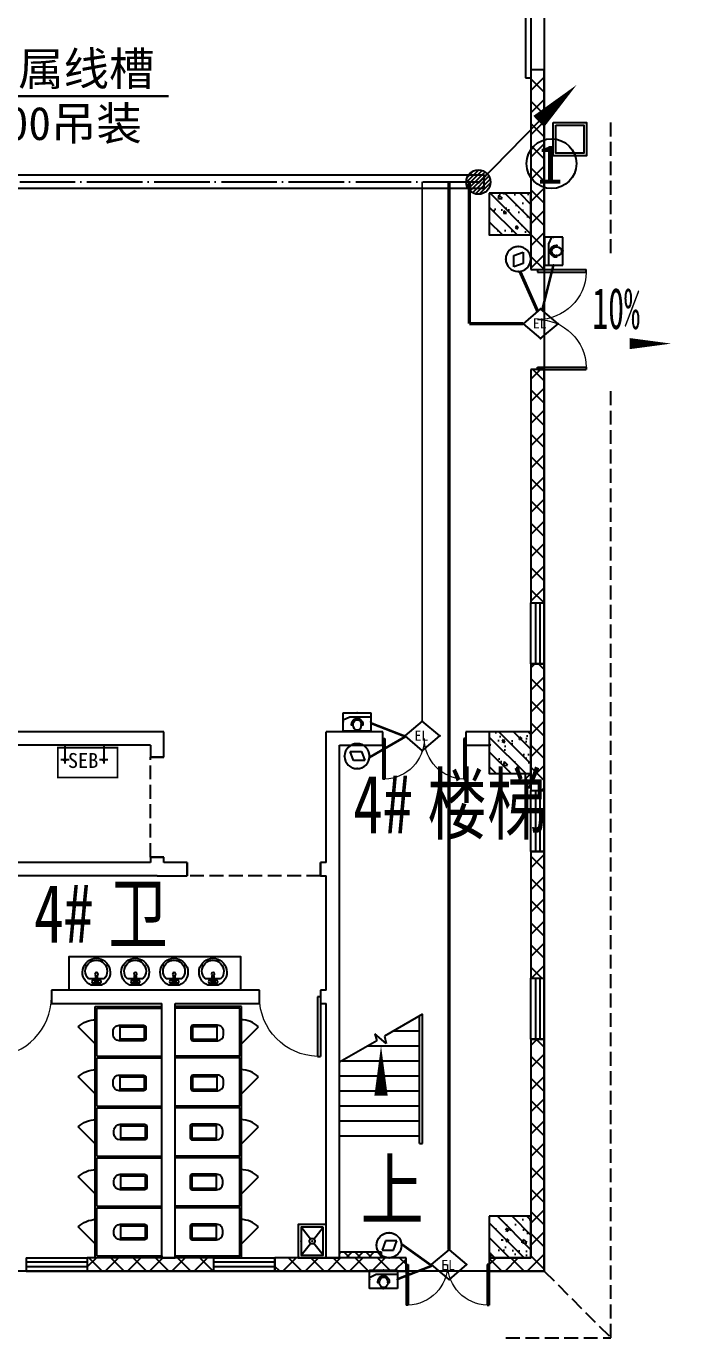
# Model space of a CAD drawing. Header units: millimetres. Extents: x -633009578 to 5705885, y -633235091 to 2571734.
# Drawn here: x 4164030 to 4175746, y 2058795 to 2082420 of the extents above; entities that cross this region are included whole.
import ezdxf
from ezdxf.enums import TextEntityAlignment as Align

# ---------------------------------------------------------------- set-up
doc = ezdxf.new("R2010")
doc.units = ezdxf.units.MM
doc.header["$LTSCALE"] = 1000
doc.header["$MEASUREMENT"] = 0
doc.linetypes.add('DASH', pattern=[0.35, 0.25, -0.1])
doc.linetypes.add('DOTE', pattern=[2.4200000000000004, 2, -0.2, 0.02, -0.2])
doc.layers.get('0').update_dxf_attribs({"color": 9})
for name, color, linetype in [('A-COLUM(柱)', 255, 'Continuous'), ('A-DI-S(箭头)', 76, 'Continuous'), ('A-DOOR(门）', 4, 'Continuous'), ('A-F-AREA(计算)', 5, 'Continuous'), ('A-HATH(填充)', 8, 'Continuous'), ('A-LVTY(厨卫)', 8, 'Continuous'), ('A-ROOF-G(钢构)', 25, 'Continuous'), ('A-ST-O(室外)', 54, 'Continuous'), ('A-STAR(楼梯)', 51, 'Continuous'), ('A-TEXT(房间)', 243, 'Continuous'), ('A-WALL(墙)', 255, 'Continuous'), ('A-WINDOW（窗）', 4, 'Continuous'), ('DIM_SYMB', 3, 'Continuous'), ('PUB_TEXT', 7, 'Continuous'), ('WALL', 9, 'Continuous'), ('电-弱电平面-箭头', 3, 'Continuous'), ('电-强电平面-线缆', 3, 'Continuous'), ('电-桥架', 4, 'Continuous'), ('设备-安防', 3, 'Continuous'), ('设备-箱柜', 3, 'Continuous')]:
    doc.layers.add(name, color=color, linetype=linetype)
doc.styles.add('_TCH', font='simhei.ttf', dxfattribs={"width": 0.75, "bigfont": 'hztxt.shx'})
doc.styles.add('_TCH_DIM', font='simhei.ttf', dxfattribs={"width": 0.8, "bigfont": 'hztxt.shx'})
doc.styles.add('_TEL_DIM', font='simhei.ttf', dxfattribs={"height": 3.5, "bigfont": 'HZTXT'})
doc.styles.add('ELEC-DIM', font='simhei.ttf')
doc.styles.add('IDQSTYLE', font='simhei.ttf', dxfattribs={"width": 0.707, "bigfont": 'hztxt.shx'})
doc.styles.add('宋', font='simhei.ttf', dxfattribs={"width": 0.8})
pattern_1 = [(45, (1607021.475196055, 677964.29318137), (-200.0002033111466, 200.0002033111467), []), (135, (1607021.475196055, 677964.29318137), (-200.0002033111467, -200.0002033111466), [])]
pattern_2 = [(45, (1606921.475196055, 677964.29318137), (-100.0001016555733, 100.0001016555733), []), (135, (1606921.475196055, 677964.29318137), (-100.0001016555733, -100.0001016555733), [])]

# ---------------------------------------------------------------- blocks, each defined once
blk = doc.blocks.new('$equip$00002496')
for p, q in [((-0.3257586027029902, -0.01245651182034635), (-0.3257586027029902, -0.04339440534022287)), ((-0.3257586027029902, -0.04339440534022287), (-0.2349881161644589, -0.04339440534022287)), ((-0.2349881161644589, -0.07433229886373738), (-0.2349881161644589, -0.01245651182034635)), ((0.2318991003703559, -0.04339041039929725), (0.3257586027029902, -0.04343435477494495)), ((0.2318995781242847, -0.07433229886373738), (0.2318995781242847, -0.01245651182034635)), ((0.3257586027029902, -0.01245651182034635), (0.3257586027029902, -0.04339440534022287))]:
    blk.add_line(p, q)
at = {"const_width": 0.04}
for points in [[(-0.3257569673587568, -0.01199135613933322), (-0.3257586027029902, -0.04339440534022287), (-0.2655665311758639, -0.04339440534022287)], [(-0.3257586027029902, -0.01209546335303457), (-0.3254450895765331, 0.007862924336222932), (-0.3246427298145136, 0.02099261244438821), (-0.3230396698054392, 0.03683146784896962), (-0.3200834360468434, 0.05640672732988605), (-0.3158846532169264, 0.07655434396292549), (-0.3114238906564424, 0.0934556857937423), (-0.3053167008911259, 0.1125148900100612), (-0.2961030303267762, 0.1360363546918961), (-0.2870512925146613, 0.1553192011742794), (-0.2776002755272202, 0.1727327617008996), (-0.2650090074748732, 0.1928330976625148), (-0.2480697203573072, 0.2158072831662139), (-0.2307201034273021, 0.2357486963155679), (-0.2183433735772269, 0.2482254943279258), (-0.2048552286432823, 0.2604362391903123), (-0.1911825684801443, 0.2715267914645665), (-0.1736025161517318, 0.2841171126310655), (-0.1547964517085347, 0.2957489191248897), (-0.1366549688245868, 0.3053642205159122), (-0.1125469685212011, 0.3159432491156622), (-0.09099250963481609, 0.3234552737812919), (-0.07185881528130267, 0.3286887830108753), (-0.0476470465073362, 0.3334767393171205), (-0.03344249982910696, 0.3353641694484395), (-0.01254353142576292, 0.33693107711224), (0.006284847928327508, 0.3371227143543365), (0.02112160998512991, 0.3364609976488282), (0.03364834297099151, 0.3353416012541857), (0.04427512355323415, 0.3339856622114894), (0.0514455190859735, 0.3328576949279523), (0.06296124946675263, 0.3306819992103556), (0.07295717955275904, 0.3284235992541653), (0.08476642325695138, 0.3253025975027413), (0.09841386118205264, 0.3210671038432338), (0.1073930458223913, 0.3179007922954042), (0.1189192084857496, 0.3133782735822024), (0.1273616340185981, 0.309727315147029), (0.1385068310191855, 0.3044504504359793), (0.1500006543647032, 0.2984373588406015), (0.1638636618590681, 0.2903635228794883), (0.1733825990086189, 0.2842636587374727), (0.1825355213950388, 0.2779405411420157), (0.1897162082022987, 0.2726458121323958), (0.1961934307328193, 0.2676024858810706), (0.2032832070399309, 0.2617741676658625), (0.2108134823647561, 0.2552078580083617), (0.217798692494398, 0.2487452608329477), (0.228148777372553, 0.2384502620334388), (0.2384204440459143, 0.2272843058126455), (0.2434306646027835, 0.2214536424435209), (0.2496786895935657, 0.2137899235021905), (0.2547404104698217, 0.2072320931656577), (0.2611980655201478, 0.1983612801268464), (0.2680283635418164, 0.1882836692966521), (0.2770073256251635, 0.1737512327563309), (0.2837973800196778, 0.1615835285520006), (0.2918694003747078, 0.1454322725621751), (0.2969779347913573, 0.1339993972869706), (0.3002692127192859, 0.126001952077786), (0.3046930583077483, 0.1142746343793988), (0.3092767016933067, 0.1005832550908963), (0.3129390048998175, 0.08807579556378187), (0.3161395389179233, 0.07547706223704154), (0.3186645603709621, 0.06388206950578024), (0.3211643142713001, 0.0500421286051278), (0.3228813630266814, 0.03809697220276576), (0.3240568224427989, 0.02762096420337912), (0.324859512373223, 0.01811108543552109), (0.3254132453730563, 0.00858592767326627), (0.3257090797560522, -0.00049248671712121), (0.3257832243107259, -0.007853463819628814), (0.3257586027029902, -0.01597356299680541)], [(0.2318995781242847, -0.04343435477494495), (0.3257586027029902, -0.04343435477494495), (0.3257689946476603, -0.01254634189172066)]]:
    blk.add_lwpolyline(points, dxfattribs=at)
blk.add_lwpolyline([(-0.2349881161644589, -0.04339440534022287), (-0.234988116149907, -0.07433229886373738, 0.0182959325663468), (-0.2341963414801285, -0.09596305228842539, 0.02057100331636309), (-0.2314330486115068, -0.1200309692394512, 0.01615663239953969), (-0.2279163057246478, -0.1385404972170363, 0.01693810384346652), (-0.2229987668251852, -0.1574872628661979, 0.01329564042987737), (-0.2183254288102034, -0.1718583239271538, 0.01774370437729911), (-0.2109808493987657, -0.190436463271908, 0.01810240356969195), (-0.202383055788232, -0.2083190727098554, 0.02333614132905712), (-0.1896684531238861, -0.229968408079003, 0.02044170027676835), (-0.1774249378067907, -0.2471703877454274, 0.01989766451918913), (-0.1643957158521516, -0.2626632182400499, 0.02937469172712198), (-0.1439065932936501, -0.2826519741392985, 0.02046687747088341), (-0.1288843219663249, -0.2946362194343237, 0.01994697534980988), (-0.1136344562692102, -0.3049034932155337, 0.02634036321689085), (-0.09301181325281505, -0.3161697710966109, 0.02276514568385508), (-0.07478138820442837, -0.3239164370424987, 0.02206410967143575), (-0.05684026748349424, -0.3297063967147551, 0.0175610551311905), (-0.04245622256712522, -0.3331187941075768, 0.01884926235006773), (-0.02688140393001959, -0.3356341081016581, 0.02667427645081797), (-0.004813117921003141, -0.3371611547772773, 0.02406458763464014), (0.01513338900986128, -0.3365152710211987, 0.01749181383793592), (0.02959480640129186, -0.334837958071148, 0.02217984979833747), (0.04783707972092088, -0.3312386844263528, 0.01670575936897621), (0.06151090867933817, -0.3274165873117454, 0.0217722080425489), (0.0790706878178753, -0.3210165422860882, 0.03374751034879078), (0.1057169104751665, -0.3077975864252949, 0.02730692637543976), (0.1266723583685234, -0.2939906737810816, 0.03748691983271558), (0.1535541368793929, -0.2707855348744488, 0.02366876899911156), (0.1697097239521099, -0.2529639476961165, 0.02463610663642848), (0.1846068157610716, -0.2329478090214252, 0.02205649491069121), (0.1970839504210744, -0.2124338016146794, 0.01935462041009298), (0.206340296252165, -0.1939205355338345, 0.01688452340010287), (0.2137288127123611, -0.1760053912075819, 0.01966230157732925), (0.2205645790236304, -0.1552443572727498, 0.01731440631145223), (0.2255364213342546, -0.135285412416124, 0.01765737348860424), (0.2290203964221291, -0.1154880664689699, 0.01633418443731503), (0.2311199677496916, -0.09579652929824078, 0.01862757118903319), (0.2318995781388367, -0.07433229886373738, -0.000472708372486724), (0.2318995781242847, -0.05279222321769339, 0.0004727079955161621), (0.2318995781242847, -0.03244852855277713, -0.0004727079955161849), (0.2318995781242847, -0.01245341187313898, 0.0193493677842396), (0.2310570476547582, 0.009855565578618553, 0.01770133877692018), (0.2286674682109151, 0.03113219686929369, 0.0176091688965659), (0.2250366548687452, 0.05081065330523415, 0.01973381331635689), (0.2191032464616001, 0.07337515754625201, 0.01545712335130221), (0.2136441482725786, 0.08944355720814201, 0.01638136793352114), (0.2064366456615971, 0.1069191381830024, 0.01889577194154605), (0.1974724603933282, 0.124934014853352, 0.01460926708694749), (0.1893017992697423, 0.1389198372235114, 0.01834707667655943), (0.1788048267626436, 0.154441256672726, 0.01802701254956099), (0.1670945117075462, 0.16930223901727, 0.01918510430489061), (0.1545159021334257, 0.1830286705735489, 0.02609018841368346), (0.1355203122220701, 0.2003201775660273, 0.02726780140366601), (0.1154953059740365, 0.2149753960547969, 0.02826022181265756), (0.09302354548708536, 0.2278643579738855, 0.01768013504660025), (0.07947741153475363, 0.2340587330181734, 0.02983831462154809), (0.05467275061528198, 0.242662508819194, 0.03688840652984774), (0.02498369276872836, 0.248695417874842, 0.03132680170442304), (-0.00154426900553517, 0.2503981151239714, 0.02152297382195137), (-0.01876981760142371, 0.249681544064515, 0.02781603352576516), (-0.04232023857184686, 0.2463571927401063, 0.02781924796867374), (-0.06450405267241877, 0.2406578850968799, 0.01792787672923883), (-0.07963114288577344, 0.2352566086992738, 0.0262865457487697), (-0.09992356615839526, 0.2259165745053906, 0.02119287732084118), (-0.11706115740526, 0.2159602789688506, 0.0171568808815843), (-0.1294802093179896, 0.207409261194698, 0.02416187819285423), (-0.1477007803769084, 0.1925049077508447, 0.02878934091920857), (-0.167043774476042, 0.1729245897222427, 0.01847703741819992), (-0.1794630369258812, 0.1577163090223621, 0.0213830109619632), (-0.1916570924367988, 0.1400851354956103, 0.01760758065260107), (-0.2016330892802216, 0.1229453873020248, 0.01681983214104903), (-0.2093724703590851, 0.1072558663363452, 0.01906551868470904), (-0.2177670299279271, 0.08662868678948143, 0.01663457793315364), (-0.2233549865341047, 0.06948587926308392, 0.01199850358657596), (-0.227126173209399, 0.05518552293506218, 0.01921348092443342), (-0.2312853431794792, 0.03417440378689207, 0.0129120010522256), (-0.2334025729942368, 0.01812716938002268, 0.01673519548586339), (-0.2347496548027266, -0.0005786718757008202, 0.009174826161293947), (-0.2349881161644589, -0.01245651182034635, 0.0008621608417457901), (-0.2349881161644589, -0.04339440534022287), (-0.2961449461872689, -0.04339440534022287, 56.79143426085979)], format="xyb", dxfattribs=at)
for centre, major_axis, ratio, start_param, end_param in [((0, -0.007853463819628814), (-5.946726671962764e-16, 0.3450403896201966), 0.944188663444044, 4.700094459124145, 7.866276155235024), ((-0.00154426900553517, -0.01245651181670837), (0, 0.2628546269403538), 0.8881100928804517, 4.71238898038469, 7.853981633974483), ((-0.00154426900553517, -0.07433229886373738), (0, -0.2628546269403538), 0.8881100928804517, 4.71238898038469, 7.853981633974483)]:
    blk.add_ellipse(centre, major_axis=major_axis, ratio=ratio, start_param=start_param, end_param=end_param)
for p in [(0, 0.3371869258007791), (-0.3257586027029902, -0.04339440534022287), (0, -0.3371811744327715), (0.3256694684678223, -0.04536965262741433)]:
    blk.add_point(p)
at = {"color": 7, "style": '_TEL_DIM', "flags": 1}
blk.add_attdef('A', text='', height=2e-05, dxfattribs=at).set_placement((0, 0), align=Align.MIDDLE_CENTER)
blk = doc.blocks.new('$equip$00002617')
for p, q in [((0.6250151190488396, 0.4150200000058248), (-0.6249848809511604, 0.4150200000058248)), ((-0.6249848809511604, 0.4150200000058248), (-0.6249848809511604, -0.4149799999959214)), ((-0.6249848809511604, 0.2150200000050972), (0.3250151190459292, 0.2150200000050972)), ((0.3250151190459292, 0.2150200000050972), (0.6250151190488396, 0.07502000000567932)), ((0.6250151190488396, -0.4149799999959214), (0.6250151190488396, 0.4150200000058248)), ((-0.6249848809511604, -0.4149799999959214), (0.6250151190488396, -0.4149799999959214))]:
    blk.add_line(p, q)
at = {"linetype": 'Continuous', "const_width": 0.04}
blk.add_lwpolyline([(-0.6249848809511604, 0.4150200000058248), (0.6250151190488396, 0.4150200000058248), (0.6250151190488396, -0.4149799999959214), (-0.6249848809511604, -0.4149799999959214)], close=True, dxfattribs=at)
at = {"color": 1}
for p in [(-0.6249848809511604, 2.000000495172571e-05), (1.51190488395514e-05, 0.4150200000058248), (0.6250151190488396, 2.000000495172571e-05), (0.01750438004455646, -0.4149799999959214)]:
    blk.add_point(p, dxfattribs=at)
at = {"color": 7, "style": '_TEL_DIM', "flags": 1}
blk.add_attdef('A', text='', height=2.5e-05, dxfattribs=at).set_placement((0, 0), align=Align.MIDDLE_CENTER)
blk = doc.blocks.new('A$C40EF29F0')
for name, p, xscale, yscale, zscale in [('$equip$00002617', (257.9972608285025, 173.994528161973), 400, 400, 400), ('$equip$00002496', (256.1213830718771, 133.3334205766732), 315, 315, 315)]:
    blk.add_blockref(name, p, dxfattribs=dict(xscale=xscale, yscale=yscale, zscale=zscale))
blk = doc.blocks.new('$equip$00002620')
for p, q in [((-0.1058179566880426, 0.1152844922435179), (-0.1858179566897888, -0.1047155077576463)), ((0.1624100250937772, 0.1152844922435179), (-0.1058179566880426, 0.1152844922435179)), ((0.08241002509203099, -0.1047155077576463), (0.1624100250937772, 0.1152844922435179)), ((-0.1858179566897888, -0.1047155077576463), (0.08241002509203099, -0.1047155077576463))]:
    blk.add_line(p, q)
at = {"const_width": 0.04}
blk.add_lwpolyline([(-0.2999925000021904, 9.999999747378752e-06, 1), (0.3000075000036304, 9.999999747378752e-06, 0.9999999999999999), (-0.2999925000021904, 9.999999747378752e-06, 1)], format="xyb", dxfattribs=at)
blk.add_circle((7.500000720028765e-06, 9.999999747378752e-06), 0.3000000000001062)
at = {"color": 1}
for p in [(-0.2999924999985524, 9.999999747378752e-06), (7.500000720028765e-06, 0.3000099999990198), (0.3000075000036304, 9.999999747378752e-06), (7.500000720028765e-06, -0.299989999999525)]:
    blk.add_point(p, dxfattribs=at)
at = {"color": 7, "style": '_TEL_DIM', "flags": 1}
blk.add_attdef('A', text='', height=2.5e-05, dxfattribs=at).set_placement((0, 0), align=Align.MIDDLE_CENTER)
blk = doc.blocks.new('$equip$00002474')
for p, q in [((-0.519992380955955, 1.000000338535756e-05), (7.619048119522631e-06, 0.4400100000020757)), ((7.619048119522631e-06, 0.4400100000020757), (0.5200076190521941, 1.000000338535756e-05)), ((7.619048119522631e-06, -0.4399899999989429), (-0.519992380955955, 1.000000338535756e-05)), ((0.5200076190521941, 1.000000338535756e-05), (7.619048119522631e-06, -0.4399899999989429))]:
    blk.add_line(p, q)
at = {"const_width": 0.04}
blk.add_lwpolyline([(7.619048119522631e-06, 0.4400100000020757), (-0.519992380955955, 1.000000338535756e-05), (7.619048119522631e-06, -0.4399899999989429), (0.5200076190521941, 1.000000338535756e-05), (7.619048119522631e-06, 0.4400100000020757), (-0.519992380955955, 1.000000338535756e-05)], dxfattribs=at)
for p in [(7.619048119522631e-06, 0.4400100000020757), (-0.519992380955955, 1.000000338535756e-05), (0.5200076190521941, 1.000000338535756e-05), (7.619048119522631e-06, -0.4399899999989429)]:
    blk.add_point(p)
at = {"color": 7, "style": '_TEL_DIM'}
blk.add_attdef('$TEXT$', text='', height=0.3, dxfattribs=at).set_placement((0.02805548798642121, 0.01213281898526475), align=Align.MIDDLE_CENTER)
at = {"color": 7, "style": '_TEL_DIM', "flags": 1}
blk.add_attdef('A', text='', height=2e-05, dxfattribs=at).set_placement((0, 0), align=Align.MIDDLE_CENTER)
blk = doc.blocks.new('*X130')
at = {"color": 0, "linetype": 'Continuous'}
for p, q in [((192.587376364835, 446.7215535232801), (193.8713933576327, 448.0055705160779)), ((192.6509968705344, 446.3609099602676), (194.2320369206452, 447.9419500103785)), ((192.6864539319484, 447.2448951591055), (193.3480517218074, 447.9064929489645)), ((192.7889704286661, 446.0746194496875), (194.5183274312254, 447.8039764522467)), ((192.9823694457329, 445.8437543980423), (194.7491924828706, 447.61057743518)), ((193.2275231399996, 445.664644023597), (194.9283028573159, 447.3654237409133)), ((193.5311577474, 445.5440145622856), (195.0489323186273, 447.0617891335129)), ((193.9202347052458, 445.5088274514194), (195.0841194294935, 446.6727121756671)), ((194.6075199946775, 445.7718486721392), (194.8210982087737, 445.9854268862354))]:
    blk.add_line(p, q, dxfattribs=at)
blk = doc.blocks.new('HC001441')
at = {"color": 0, "linetype": 'Continuous'}
blk.add_line((0, -0.05776119327242668), (3.105492900474815, 3.117216328523909), dxfattribs=at)
blk.add_lwpolyline([(3.105492900474815, 3.117216328523909, 0.8, 0, 0), (5.057392361378561, 5.003787405167827, 0, 0, 0)], format="xyseb", dxfattribs=at)
blk.add_circle((0, 0), 0.625, dxfattribs=at)
at = {"color": 0, "linetype": 'Continuous', "xscale": 0.5, "yscale": 0.5, "zscale": 0.5}
blk.add_blockref('*X130', (-96.91845018383279, -223.3780232566237), dxfattribs=at)
at = {"color": 0, "style": 'IDQSTYLE', "width": 0.7}
blk.add_attdef('PSFHATT', (7.057392361378561, -0.62500001), '', height=2.5, dxfattribs=at)
blk = doc.blocks.new('G$CF6649E20')
at = {"layer": '电-弱电平面-箭头', "color": 4}
blk.add_circle((1316.889421409462, 332.4712073528208), 448.9330526033001, dxfattribs=at)
at = {"layer": '电-弱电平面-箭头', "color": 4, "xscale": 350, "yscale": 350, "zscale": 350}
blk.add_blockref('HC001441', (0, 0), dxfattribs=at)
at = {"layer": '电-弱电平面-箭头', "color": 4, "style": '宋'}
blk.add_text('1', height=700, dxfattribs=at).set_placement((1046.360447603278, -30.60809063538909))
blk = doc.blocks.new('G$C989A74A2')
blk.add_blockref('G$CF6649E20', (132564.5834476654, -116236.0385371172))
blk = doc.blocks.new('HC001524')
at = {"color": 0, "linetype": 'Continuous', "const_width": 0.3}
blk.add_lwpolyline([(5, 2.5), (-5, 2.5), (-5, -2.5), (5, -2.5)], close=True, dxfattribs=at)
at = {"color": 0, "style": 'IDQSTYLE', "width": 0.7}
for tag, p in [('AF', (-1.5, -1.25)), ('PSFHATT', (7, -2.5))]:
    blk.add_attdef(tag, p, '', height=2.5, dxfattribs=at)
blk = doc.blocks.new('_LV6')
for p, q in [((-139.7834388052397, -340), (-139.7834388052361, -779.6564289797607)), ((-109.7834388052433, -340), (-109.7834388052397, -769.6564289797607)), ((99.78343880523971, -300), (-99.78343880523971, -300)), ((99.78343880524335, -330), (-99.78343880524335, -330)), ((109.7834388052433, -769.6564289797607), (109.7834388052433, -340)), ((139.7834388052433, -779.6564289797607), (139.7834388052397, -340)), ((139.7834388052433, -769.6564289797607), (-139.7834388052397, -769.6564289797607)), ((-29.78343880523607, -889.6564289797607), (29.78343880524335, -889.6564289797607))]:
    blk.add_line(p, q)
for centre, radius, start, end in [((-99.78343880523971, -340), 40, 90, 180.0000000000002), ((-99.78343880524335, -340), 10, 90, 180.0000000000002), ((99.78343880523971, -340), 40, 2.398081733190338e-13, 90), ((99.78343880524335, -340), 10, 0, 90), ((-29.78343880523607, -779.6564289797607), 110, 180, 270), ((29.78343880524335, -779.6564289797607), 110, 270, 0)]:
    blk.add_arc(centre, radius, start, end)
blk = doc.blocks.new('$lvtry$00000191')
at = {"color": 0}
for p, q in [((-250, -50, 1e-08), (-39.04344047215272, -218.7652476222793, 1e-08)), ((39.04344047215272, -218.7652476222793, 1e-08), (250, -50, 1e-08)), ((-250, -450, 1e-08), (-39.04344047215272, -281.2347523777207, 1e-08)), ((39.04344047215272, -281.2347523777244, 1e-08), (250, -450, 1e-08))]:
    blk.add_line(p, q, dxfattribs=at)
at = {"color": 0, "elevation": 1e-08}
for points in [[(300, -500), (300, 0), (-300, 0), (-300, -500)], [(250, -450), (250, -50), (-250, -50), (-250, -450)]]:
    blk.add_lwpolyline(points, close=True, dxfattribs=at)
at = {"color": 0}
blk.add_circle((0, -250, 1e-08), 50, dxfattribs=at)
for p in [(0, -50, 1e-08), (0, -250, 1e-08)]:
    blk.add_point(p, dxfattribs=at)
blk = doc.blocks.new('$lvtry$00000000')
for p, q in [((0, 0), (-4.03630254219856e-14, -329.6000000000004)), ((75.7000000000007, -264.6999999999989), (-73.50000000000003, -264.6999999999989))]:
    blk.add_line(p, q)
blk.add_circle((-3.241533018567819e-14, -264.6999999999989), 16.19999999999891)
blk = doc.blocks.new('$plan$00001628')
for p, q in [((-20.3236661099927, -1.818989403545856e-12), (20.3236661099927, 0)), ((20.3236661099927, 0), (20.3236661099927, -150.0481350782702)), ((-23.39245275389476, -103.9428290335418), (-143.6423603250569, -103.9428290335418)), ((-20.3236661099927, -150.0481350782702), (-20.3236661099927, -1.818989403545856e-12)), ((20.3236661099927, -150.0481350782702), (-20.3236661099927, -150.0481350782702)), ((136.0209855338053, -103.9428290335418), (23.52693074955823, -103.9428290335418))]:
    blk.add_line(p, q)
blk.add_lwpolyline([(-96.62842091566199, 9.318928566552131, 5.110403953654916), (92.21216199610717, 9.318928566550312)], format="xyb", close=True)
for centre, radius in [((-57.16031093435413, -51.98476159802703), 26.67481176936781), ((0, -190.1098522697775), 27.77136210564822), ((57.16031093435413, -51.98476159802703), 26.67481176936781)]:
    blk.add_circle(centre, radius)
blk.add_arc((-3.810687395625791, -242.5466148261803), 196.885515440561, 135.2526700260475, 44.74732997395247)
blk = doc.blocks.new('$DorLib2D$00000002')
for p, q in [((-0.5, -5.684341886080802e-17), (-0.5000000000000007, 0.4875)), ((-0.4750000000000007, 0.4875), (-0.5000000000000007, 0.4875)), ((-0.475, -2.842170943040401e-17), (-0.4750000000000007, 0.4875)), ((0.475, -2.842170943040401e-17), (0.4750000000000007, 0.4875)), ((0.4750000000000007, 0.4875), (0.5000000000000007, 0.4875)), ((0.5, -5.684341886080802e-17), (0.5000000000000007, 0.4875)), ((-0.5, -5.684341886080802e-17), (-0.475, -2.842170943040401e-17)), ((0.5, -5.684341886080802e-17), (0.475, -2.842170943040401e-17))]:
    blk.add_line(p, q)
at = {"lineweight": 13}
for centre, start, end in [((-0.4875, -4.263256414560601e-17), 0, 88.53071641864632), ((0.4875, -4.263256414560601e-17), 91.4692835813537, 180)]:
    blk.add_arc(centre, 0.4875, start, end, dxfattribs=at)
blk = doc.blocks.new('$TCHSYS$WIN2D')
for p, q in [((-0.5, 0.5), (0.5, 0.5)), ((-0.5, 0.5), (-0.4999999999999999, -0.5)), ((0.5, 0.5), (0.4999999999999998, -0.5)), ((0.5, 0.1666666666666666), (-0.5, 0.1666666666666666)), ((0.5, -0.1666666666666667), (-0.5, -0.1666666666666667)), ((-0.4999999999999999, -0.5), (0.5, -0.5))]:
    blk.add_line(p, q)
blk = doc.blocks.new('$DorLib2D$00000126')
at = {"color": 0, "linetype": 'Continuous'}
for p, q in [((-0.5319999999956053, 0.5), (-0.5319999999956053, 0.900000000000091)), ((0.5320000000047003, 0.900000000000091), (0.5320000000047003, 0.5000000000002274))]:
    blk.add_line(p, q, dxfattribs=at)
at = {"color": 0, "linetype": 'DASH'}
for p, q in [((-0.5319999999956053, 0.900000000000091), (0.5320000000047003, 0.900000000000091)), ((-0.5319999999956053, 0.5), (0.5320000000047003, 0.5000000000002274))]:
    blk.add_line(p, q, dxfattribs=at)
blk = doc.blocks.new('$DorLib2D$00000114')
at = {"color": 0}
blk.add_line((0.4999999999999964, 3.552713678800501e-15), (-0.2071067811864751, 0.7071067811864857), dxfattribs=at)
blk.add_arc((0.5000000000013856, -1.154631945610163e-12), 1.000000000001696, 135, 180, dxfattribs=at)
blk = doc.blocks.new('$DorLib2D$00000001')
for p, q in [((0.45, 0.9750000000000001), (0.5000000000000002, 0.9750000000000001)), ((0.45, 0), (0.45, 0.9750000000000001)), ((0.5, 0), (0.5, 0.9750000000000001)), ((0.5, 0), (0.45, 0))]:
    blk.add_line(p, q)
at = {"lineweight": 13}
blk.add_arc((0.475, 0), 0.975, 91.4692835813538, 180, dxfattribs=at)
blk = doc.blocks.new('_FZH')
h = blk.add_hatch()
h.set_pattern_fill('钢筋混凝土', color=256, scale=0.1, style=0)
h.set_pattern_definition([(45, (0, 0), (-0.1767766952966369, 0.1767766952966369), []), (50, (0, 0), (0.7172601826007535, -0.06275213498259512), [0.07500000000000001, -0.8250000000000001]), (355, (0, 0), (-0.138751333613, 0.7521921337000119), [0.06, -0.66]), (100.4514, (0.05977168000000001, -0.00522934), (0.5785093817140216, 0.6894395420609536), [0.06374019, -0.701142112]), (46.1842, (0, 0.2), (1.067241048625645, -0.1655190143290181), [0.1125, -1.2375]), (96.6356, (0.088936745, 0.186206693), (0.9346627055487033, 0.9741178709004418), [0.095610288, -1.051713]), (351.1842, (0, 0.2), (0.9346619451336272, 0.9741186009253247), [0.09000000000000001, -0.9900000000000001]), (21, (0.1, 0.15), (0.5969070521184617, -0.4026188906653388), [0.07500000000000001, -0.8250000000000001]), (326, (0.1, 0.15), (0.2433153319215824, 0.7251500450468529), [0.06, -0.66]), (71.4514, (0.149742233, 0.116448394), (0.84022262858149, 0.3225304967099524), [0.06374019, -0.701142112]), (37.50000000000001, (0, 0), (0.01215985531729062, 0.3328938538313115), [0, -0.652, 0, -0.67, 0, -0.6625000000000001]), (7.499999999999999, (0, 0), (0.2630695374421486, 0.3944117118823603), [0, -0.382, 0, -0.637, 0, -0.2525]), (-32.5, (-0.223, 0), (0.533822436172409, -0.02255487173437976), [0, -0.25, 0, -0.78, 0, -1.035]), (-42.5, (-0.323, 0), (0.5831861693423862, 0.1001049823323177), [0, -0.325, 0, -0.518, 0, -0.735])])
h.paths.add_polyline_path([(-0.5, -0.5), (0.5, -0.5), (0.5, 0.5), (-0.5, 0.5)])
blk.add_lwpolyline([(-0.5, -0.5), (0.5, -0.5), (0.5, 0.5), (-0.5, 0.5)], close=True)

msp = doc.modelspace()

# ---------------------------------------------------------------- hatches: boundary and pattern name
at = {"layer": 'A-HATH(填充)'}
h = msp.add_hatch(dxfattribs=at)
h.set_pattern_fill('多孔材料', color=256, scale=100, style=0)
h.set_pattern_definition(pattern_1)
h.paths.add_polyline_path([(4173119.994031783, 2081634.629172785), (4173119.994031783, 2078034.62917431), (4173359.994031774, 2078034.62917431), (4173359.994031774, 2081634.629172785)])
h = msp.add_hatch(dxfattribs=at)
h.set_pattern_fill('多孔材料', color=256, scale=100, style=0)
h.set_pattern_definition(pattern_1)
h.paths.add_polyline_path([(4173119.994031783, 2076234.62917431), (4173119.994031783, 2072034.62917431), (4173359.994031773, 2072034.62917431), (4173359.994031773, 2076234.62917431)])
h = msp.add_hatch(dxfattribs=at)
h.set_pattern_fill('多孔材料', color=256, scale=100, style=0)
h.set_pattern_definition(pattern_1)
h.paths.add_polyline_path([(4173119.994031783, 2070934.62917431), (4173119.994031784, 2068654.629174819), (4173359.994031772, 2068654.629174819), (4173359.994031772, 2070934.62917431)])
h = msp.add_hatch(dxfattribs=at)
h.set_pattern_fill('多孔材料', color=256, scale=50, style=0)
h.set_pattern_definition(pattern_2)
h.paths.add_polyline_path([(4173119.994031765, 2068709.629172624), (4173119.994031765, 2068959.629172624), (4173019.994031765, 2068959.629172624), (4173019.994031765, 2068709.629172624)])
h = msp.add_hatch(dxfattribs=at)
h.set_pattern_fill('多孔材料', color=256, scale=100, style=0)
h.set_pattern_definition(pattern_1)
h.paths.add_polyline_path([(4173119.994031784, 2067554.629174819), (4173119.994031784, 2065274.62917431), (4173359.994031772, 2065274.62917431), (4173359.994031772, 2067554.629174819)])
h = msp.add_hatch(dxfattribs=at)
h.set_pattern_fill('多孔材料', color=256, scale=100, style=0)
h.set_pattern_definition(pattern_1)
h.paths.add_polyline_path([(4173359.994031772, 2059994.629172626), (4173359.994031772, 2064174.62917431), (4173119.994031784, 2064174.62917431), (4173119.994031782, 2060234.629172619)])
h = msp.add_hatch(dxfattribs=at)
h.set_pattern_fill('多孔材料', color=256, scale=100, style=0)
h.set_pattern_definition(pattern_1)
h.paths.add_polyline_path([(4165129.994032013, 2059994.629172632), (4167409.994031504, 2059994.629172632), (4167409.994031504, 2060234.629172622), (4165129.994032013, 2060234.629172622)])
h = msp.add_hatch(dxfattribs=at)
h.set_pattern_fill('多孔材料', color=256, scale=100, style=0)
h.set_pattern_definition(pattern_1)
h.paths.add_polyline_path([(4168509.994031504, 2059994.629172632), (4170869.994032013, 2059994.629172632), (4170869.994032013, 2060234.629172622), (4168509.994031504, 2060234.629172622)])
h = msp.add_hatch(dxfattribs=at)
h.set_pattern_fill('多孔材料', color=256, scale=50, style=0)
h.set_pattern_definition(pattern_2)
h.paths.add_polyline_path([(4170429.994031867, 2060334.629172605), (4169669.994031786, 2060334.629172605), (4169669.994031786, 2060234.629172605), (4170429.994031867, 2060234.629172605)])
h = msp.add_hatch(dxfattribs=at)
h.set_pattern_fill('多孔材料', color=256, scale=100, style=0)
h.set_pattern_definition(pattern_1)
h.paths.add_polyline_path([(4173119.994031782, 2060234.629172619), (4172369.994031504, 2060234.629172621), (4172369.994031504, 2059994.629172632), (4173359.994031772, 2059994.629172626)])

# ---------------------------------------------------------------- linework, layer by layer
at = {"layer": 'A-DI-S(箭头)'}
for points in [[(4173884.298177323, 2076702.59234259, 0, 0, 0), (4175646.484361273, 2076702.59234259, 0, 200, 0), (4174896.484361273, 2076702.59234259, 0, 0, 0)], [(4171992.693959362, 2059444.391292552, 0, 0, 0), (4171992.693959362, 2057781.391292552, 0, 200, 0), (4171992.693959362, 2058531.391292552, 0, 0, 0)]]:
    msp.add_lwpolyline(points, format="xyseb", dxfattribs=at)
at = {"layer": 'A-DOOR(门）'}
for p, q in [((4173359.99403178, 2086134.629172626), (4173359.99403178, 2081634.629172626)), ((4173359.99403178, 2078034.629174073), (4173359.99403178, 2076234.629174073))]:
    msp.add_line(p, q, dxfattribs=at)
at = {"layer": 'A-F-AREA(计算)'}
msp.add_lwpolyline([(4039079.994031782, 2196074.629172625), (4173359.994031782, 2196074.629172625), (4173359.994031782, 2059994.629172625), (4039079.994031782, 2059994.629172625)], close=True, dxfattribs=at)
at = {"layer": 'A-LVTY(厨卫)'}
for p, q in [((4165269.994031661, 2063849.629172629), (4165269.994032091, 2064764.629172602)), ((4165269.994032091, 2064764.629172602), (4166469.994030515, 2064764.629172597)), ((4165299.994031545, 2063864.629172661), (4165299.994031548, 2064734.629172604)), ((4165299.994031548, 2064734.629172604), (4166469.994030515, 2064734.629172599)), ((4167909.994032003, 2064764.629172777), (4166709.994033154, 2064764.629172773)), ((4167879.994031461, 2064734.629172405), (4166709.994033154, 2064734.629172401)), ((4167879.994031464, 2063864.629172836), (4167879.994031461, 2064734.629172405)), ((4167909.994031841, 2063849.629172629), (4167909.994032003, 2064764.629172777)), ((4165269.994031661, 2062949.629172629), (4165269.994031665, 2063849.629172629)), ((4165299.994031545, 2063864.629172661), (4166469.994031775, 2063864.629172657)), ((4165299.994031541, 2062964.629172509), (4165299.994031544, 2063834.629172663)), ((4165299.994031544, 2063834.629172663), (4166469.994031775, 2063834.629172659)), ((4167879.994031464, 2063864.629172836), (4166709.994031776, 2063864.629172832)), ((4167879.994031465, 2063834.629172464), (4166709.994031776, 2063834.62917246)), ((4167879.994031468, 2062964.629172683), (4167879.994031465, 2063834.629172464)), ((4167909.994031841, 2062949.629172629), (4167909.994031837, 2063849.629172629)), ((4165269.994031661, 2062049.629172629), (4165269.994031665, 2062949.629172629)), ((4165299.994031541, 2062964.629172509), (4166469.994031776, 2062964.629172505)), ((4167879.994031468, 2062964.629172683), (4166709.994031776, 2062964.629172679)), ((4167909.994031841, 2062049.629172629), (4167909.994031837, 2062949.629172629)), ((4165299.994031537, 2062064.629172571), (4165299.99403154, 2062934.629172511)), ((4165299.99403154, 2062934.629172511), (4166469.994031776, 2062934.629172507)), ((4167879.994032011, 2062934.629172685), (4166709.994031776, 2062934.629172681)), ((4167879.994032014, 2062064.629172745), (4167879.994032011, 2062934.629172685)), ((4165269.994031657, 2061149.629172629), (4165269.994031661, 2062049.629172629)), ((4165299.994031537, 2062064.629172571), (4166469.994031776, 2062064.629172567)), ((4165299.994031533, 2061164.629172427), (4165299.994031536, 2062034.629172573)), ((4165299.994031536, 2062034.629172573), (4166469.994031776, 2062034.629172569)), ((4167879.994032014, 2062064.629172745), (4166709.994031776, 2062064.629172741)), ((4167879.994032015, 2062034.629172747), (4166709.994031776, 2062034.629172743)), ((4167879.994032018, 2061164.629172432), (4167879.994032015, 2062034.629172747)), ((4167909.994031841, 2061149.629172632), (4167909.994031837, 2062049.629172632)), ((4165269.994031529, 2060240.206565719), (4165269.994031657, 2061149.629172636)), ((4165299.994031533, 2061164.629172427), (4166469.994031776, 2061164.629172422)), ((4165299.994031533, 2061134.629172803), (4166469.994031776, 2061134.629172799)), ((4165299.994031529, 2060270.206565717), (4165299.994031533, 2061134.629172803)), ((4167879.994032018, 2061164.629172432), (4166709.994031776, 2061164.629172428)), ((4167879.994031476, 2061134.629172434), (4166709.994031776, 2061134.62917243)), ((4167879.994031479, 2060264.629172494), (4167879.994031476, 2061134.629172434)), ((4167909.994032022, 2060234.629172496), (4167909.994031837, 2061149.629172632)), ((4165269.994031529, 2060240.206565719), (4166469.994031752, 2060240.20656595)), ((4165299.994031529, 2060270.206565717), (4166469.994031752, 2060270.20656595)), ((4166469.994031752, 2060270.20656595), (4166469.994031752, 2060240.20656595)), ((4167879.994031479, 2060264.629172494), (4166709.994031325, 2060264.62917249)), ((4167909.994032022, 2060234.629172496), (4166709.994031325, 2060234.629172492))]:
    msp.add_line(p, q, dxfattribs=at)
msp.add_lwpolyline([(4167894.99403175, 2065054.629172626), (4167894.99403175, 2065654.629172642), (4164794.994031727, 2065654.629172641), (4164794.994031727, 2065054.629172626)], dxfattribs=at)
at = {"layer": 'A-ROOF-G(钢构)'}
for points in [[(4173519.994031763, 2080684.629172625), (4174119.994031763, 2080684.629172625), (4174119.994031763, 2080084.629172625), (4173519.994031763, 2080084.629172625)], [(4173569.994031763, 2080634.629172625), (4174069.994031763, 2080634.629172625), (4174069.994031763, 2080134.629172625), (4173569.994031763, 2080134.629172625)]]:
    msp.add_lwpolyline(points, close=True, dxfattribs=at)
at = {"layer": 'A-ST-O(室外)', "linetype": 'DASH'}
for points in [[(4174559.997059, 2078334.629569355), (4174559.997446893, 2080684.629172626)], [(4172669.994427274, 2058794.629172641), (4174559.99383371, 2058794.629172641), (4174559.996662853, 2075934.628778644)], [(4173359.994031782, 2059994.629172625), (4174559.99383371, 2058794.629172641)]]:
    msp.add_lwpolyline(points, dxfattribs=at)
at = {"layer": 'A-STAR(楼梯)'}
for p, q in [((4171169.994031431, 2064622.641874872), (4170480.512875981, 2064224.569744399)), ((4171169.994031431, 2062434.62917298), (4171169.994031414, 2064622.641874837)), ((4171169.994031431, 2062295.590736312), (4171169.99403142, 2064622.641874866)), ((4171109.994031431, 2062295.590736312), (4171109.994031426, 2064588.000858718)), ((4170342.192508626, 2064144.710443072), (4169669.994031431, 2063756.616471088)), ((4170515.453446891, 2064094.16975752), (4170309.408505452, 2064267.061991887)), ((4170309.408505452, 2064267.061991887), (4170342.192508626, 2064144.710443072)), ((4170480.512875981, 2064224.569744399), (4170515.453446891, 2064094.16975752)), ((4170653.820890217, 2064324.629172988), (4171109.994031349, 2064324.629172907)), ((4170186.167171344, 2064054.629172887), (4171109.99403135, 2064054.629172907)), ((4169669.994031431, 2062434.62917298), (4169669.994031414, 2063756.616471426)), ((4169718.513453269, 2063784.629172711), (4171109.99403135, 2063784.629172906)), ((4169669.994031431, 2063514.62917298), (4171109.994031351, 2063514.629172907)), ((4169669.994031431, 2063244.62917298), (4171109.994031352, 2063244.629173232)), ((4169669.994031431, 2062974.62917298), (4171109.994031352, 2062974.629172907)), ((4169669.994031431, 2062704.62917298), (4171109.994031352, 2062704.629172907)), ((4169669.994031431, 2062434.62917298), (4170912.690027801, 2062434.629172907)), ((4170912.690027801, 2062434.629172907), (4171109.994031353, 2062434.629172907)), ((4171109.994031431, 2062295.590736312), (4171169.994031431, 2062295.590736312))]:
    msp.add_line(p, q, dxfattribs=at)
at = {"layer": 'A-WALL(墙)'}
for p, q in [((4166509.994031664, 2069709.629172711), (4163794.994031342, 2069709.629172521)), ((4166509.994031742, 2069254.629172785), (4166509.994031664, 2069709.629172711)), ((4169429.994031758, 2067354.629172643), (4169429.994031758, 2069709.629172781)), ((4170449.994032013, 2069709.629172835), (4169429.994031758, 2069709.629172781)), ((4170449.994032013, 2069469.629172621), (4170449.994032013, 2069709.629172835)), ((4172369.994031342, 2069709.629172695), (4171949.994032013, 2069709.629172768)), ((4171949.994032013, 2069709.629172768), (4171949.994032013, 2069469.629172625)), ((4166269.994031872, 2069469.629172711), (4163794.994031341, 2069469.629172652)), ((4166269.994031872, 2069469.629172711), (4166269.994031959, 2069254.629172784)), ((4169669.99403178, 2067234.629172623), (4169669.994031964, 2069469.629172627)), ((4169669.994031964, 2069469.629172627), (4170449.994032013, 2069469.629172621)), ((4171949.994032013, 2069469.629172625), (4172369.994031342, 2069469.629172502)), ((4166269.994031959, 2069254.629172784), (4166509.994031742, 2069254.629172785)), ((4173019.994031765, 2068709.629172624), (4173019.994031765, 2068959.629172624)), ((4173119.994031765, 2068709.629172624), (4173119.994031765, 2068959.629172624)), ((4173019.994031765, 2068709.629172624), (4173119.994031765, 2068709.629172624)), ((4166509.994031742, 2067454.629172785), (4166269.994031959, 2067454.629172785)), ((4166269.994031959, 2067454.629172785), (4166269.994031872, 2067354.629172627)), ((4166509.994031664, 2067354.629172643), (4166509.994031742, 2067454.629172785)), ((4166269.994031872, 2067354.629172627), (4163284.994031712, 2067354.629172627)), ((4166929.994032013, 2067354.629172714), (4166509.994031664, 2067354.629172643)), ((4166929.994032013, 2067114.629172675), (4166929.994032013, 2067354.629172714)), ((4169429.994031758, 2067354.629172643), (4169329.994031504, 2067354.629172714)), ((4169329.994031504, 2067354.629172714), (4169329.994031504, 2067114.629172691)), ((4169669.99403178, 2064934.629172623), (4169669.99403178, 2067234.629172623)), ((4166389.99403178, 2067114.629172623), (4163284.994031869, 2067114.629172623)), ((4166389.99403178, 2067114.629172623), (4166929.994032013, 2067114.629172675)), ((4169329.994031504, 2067114.629172691), (4169429.994031823, 2067114.629172643)), ((4169429.994031823, 2065054.629172644), (4169429.994031823, 2067114.629172643)), ((4166589.994031752, 2065054.629172623), (4164484.994032013, 2065054.62917262)), ((4164484.994032013, 2065054.62917262), (4164484.994032013, 2064814.629172741)), ((4168229.994031505, 2065054.629172641), (4166589.994031752, 2065054.629172623)), ((4168229.994031505, 2064814.629172471), (4168229.994031505, 2065054.629172641)), ((4169429.994031823, 2065054.629172644), (4169329.994032013, 2065054.62917265)), ((4169329.994032013, 2065054.62917265), (4169329.994032013, 2064814.629172471)), ((4169669.994031786, 2060234.629172626), (4169669.99403178, 2064934.629172623)), ((4164484.994032013, 2064814.629172741), (4166469.994030514, 2064814.629172727)), ((4166469.994031752, 2064749.629172624), (4166469.994030514, 2064814.629172727)), ((4166469.994031752, 2063849.629172624), (4166469.994031752, 2064749.629172624)), ((4166709.994031752, 2064749.629172624), (4166709.994033154, 2064814.629172482)), ((4166709.994033154, 2064814.629172482), (4168229.994031505, 2064814.629172471)), ((4166709.994031752, 2063849.629172624), (4166709.994031752, 2064749.629172624)), ((4169329.994032013, 2064814.629172471), (4169429.994031742, 2064814.629172482)), ((4169429.994031786, 2060234.629172626), (4169429.994031742, 2064814.629172482)), ((4166469.994031752, 2062949.629172624), (4166469.994031752, 2063849.629172624)), ((4166709.994031752, 2062949.629172624), (4166709.994031752, 2063849.629172624)), ((4166469.994031752, 2062049.629172624), (4166469.994031752, 2062949.629172624)), ((4166709.994031752, 2062049.629172624), (4166709.994031752, 2062949.629172624)), ((4166469.994031752, 2061149.629172624), (4166469.994031752, 2062049.629172624)), ((4166709.994031752, 2061149.629172624), (4166709.994031752, 2062049.629172624)), ((4166469.994031863, 2060234.629172491), (4166469.994031752, 2061149.629172624)), ((4166709.994031325, 2060234.629172492), (4166709.994031752, 2061149.629172624)), ((4166469.994031863, 2060234.629172491), (4166709.994031325, 2060234.629172492)), ((4169429.994031786, 2060234.629172626), (4169669.994031786, 2060234.629172626)), ((4170429.994031867, 2060334.629172605), (4169669.994031786, 2060334.629172605)), ((4169669.994031786, 2060234.629172605), (4169669.994031786, 2060334.629172605)), ((4170429.994031867, 2060234.629172605), (4169669.994031786, 2060234.629172605)), ((4170429.994031867, 2060234.629172605), (4170429.994031867, 2060334.629172605))]:
    msp.add_line(p, q, dxfattribs=at)
at = {"layer": 'A-WINDOW（窗）', "linetype": 'DASH'}
for p, q in [((4166509.99403178, 2069254.629172626), (4166269.99403178, 2069254.629172626)), ((4166269.99403178, 2067454.629172626, 800), (4166269.99403178, 2069254.629172626, 800)), ((4166269.99403178, 2067454.629172626), (4166509.99403178, 2067454.629172626)), ((4166929.994031822, 2067354.629172623), (4166929.994031822, 2067114.629172623)), ((4169329.994031822, 2067114.629172623), (4169329.994031822, 2067354.629172623)), ((4169329.994031822, 2067114.629172623, 800), (4166929.994031822, 2067114.629172623, 800))]:
    msp.add_line(p, q, dxfattribs=at)
at = {"layer": 'DIM_SYMB'}
msp.add_lwpolyline([(4170419.994031431, 2062299.62917298, 0, 0, 0), (4170419.994031431, 2064054.62917298, 0, 240.0000000000001, 0), (4170419.994031431, 2063154.62917298, 0, 0, 0)], format="xyseb", dxfattribs=at)
at = {"layer": 'WALL'}
for p, q in [((4173119.994031783, 2081634.629172785), (4173119.994031783, 2078034.62917431)), ((4173359.994031774, 2081634.629172785), (4173119.994031783, 2081634.629172785)), ((4173359.994031774, 2078034.62917431), (4173359.994031774, 2081634.629172785)), ((4173119.994031783, 2078034.62917431), (4173359.994031774, 2078034.62917431)), ((4173119.994031783, 2076234.62917431), (4173119.994031783, 2072034.62917431)), ((4173359.994031773, 2076234.62917431), (4173119.994031783, 2076234.62917431)), ((4173359.994031773, 2072034.62917431), (4173359.994031773, 2076234.62917431)), ((4173119.994031783, 2072034.62917431), (4173359.994031773, 2072034.62917431)), ((4173119.994031783, 2070934.62917431), (4173119.994031784, 2068654.629174819)), ((4173359.994031772, 2070934.62917431), (4173119.994031783, 2070934.62917431)), ((4173359.994031772, 2068654.629174819), (4173359.994031772, 2070934.62917431)), ((4173119.994031784, 2068654.629174819), (4173359.994031772, 2068654.629174819)), ((4173119.994031784, 2067554.629174819), (4173119.994031784, 2065274.62917431)), ((4173359.994031772, 2067554.629174819), (4173119.994031784, 2067554.629174819)), ((4173359.994031772, 2065274.62917431), (4173359.994031772, 2067554.629174819)), ((4173119.994031784, 2065274.62917431), (4173359.994031772, 2065274.62917431)), ((4173359.994031772, 2064174.62917431), (4173119.994031784, 2064174.62917431)), ((4173119.994031784, 2064174.62917431), (4173119.994031782, 2060234.629172619)), ((4173359.994031772, 2059994.629172626), (4173359.994031772, 2064174.62917431)), ((4167409.994031504, 2060234.629172622), (4165129.994032013, 2060234.629172622)), ((4165129.994032013, 2060234.629172622), (4165129.994032013, 2059994.629172632)), ((4167409.994031504, 2059994.629172632), (4167409.994031504, 2060234.629172622)), ((4170869.994032013, 2060234.629172622), (4168509.994031504, 2060234.629172622)), ((4168509.994031504, 2060234.629172622), (4168509.994031504, 2059994.629172632)), ((4170869.994032013, 2059994.629172632), (4170869.994032013, 2060234.629172622)), ((4173119.994031782, 2060234.629172619), (4172369.994031504, 2060234.629172621)), ((4172369.994031504, 2060234.629172621), (4172369.994031504, 2059994.629172632)), ((4165129.994032013, 2059994.629172632), (4167409.994031504, 2059994.629172632)), ((4168509.994031504, 2059994.629172632), (4170869.994032013, 2059994.629172632)), ((4172369.994031504, 2059994.629172632), (4173359.994031772, 2059994.629172626))]:
    msp.add_line(p, q, dxfattribs=at)
at = {"layer": '电-强电平面-线缆', "color": 1, "linetype": 'Continuous'}
for points, const_width in [([(4171163.281412927, 2069901.940364128), (4171163.281412927, 2079619.388302158)], 30), ([(4171645.925788514, 2060380.998205655), (4171645.925788514, 2079619.388302158)], 60), ([(4172011.189906189, 2077059.054886096), (4172011.189906189, 2079624.573140841)], 60), ([(4173321.425124343, 2077303.85773089), (4173525.685479762, 2078117.973538351)], 45), ([(4172922.290717577, 2078002.395818921), (4173242.168945269, 2077281.789120547)], 60), ([(4172978.937577278, 2077059.054886096), (4172011.189906189, 2077059.054886096)], 60), ([(4170860.013717352, 2069623.951491151), (4170238.974383814, 2069865.477563037)], 45), ([(4170860.013717352, 2069623.951491151), (4170212.887221945, 2069250.244071747)], 45), ([(4171334.886767664, 2060090.821653897), (4170788.167768634, 2060482.529073302)], 45), ([(4171334.886767664, 2060090.821653897), (4170713.847434126, 2059849.295582012)], 45)]:
    msp.add_lwpolyline(points, dxfattribs=dict(at, const_width=const_width))
at = {"layer": '电-桥架', "color": 5, "linetype": 'DOTE', "ltscale": 0.5}
msp.add_line((4145764.061609016, 2079619.388302158), (4172269.048692347, 2079619.388302158), dxfattribs=at)
at = {"layer": '电-桥架', "ltscale": 0.5}
msp.add_lwpolyline([(4172269.048692347, 2079494.388302158), (4145764.061609017, 2079494.388302158), (4145764.061609016, 2079744.388302158), (4172269.048692347, 2079744.388302158)], close=True, dxfattribs=at)
at = {"layer": '设备-箱柜', "color": 6}
msp.add_lwpolyline([(4159869.380061503, 2079569.426502887, 15, 15, 0), (4159869.380061503, 2081159.713401689, 15, 15, 0), (4159869.380061503, 2081159.713401689, 45, 45, 0), (4166594.309751927, 2081159.713401689, 45, 45, 0)], format="xyseb", dxfattribs=at)

# ---------------------------------------------------------------- block references
msp.add_blockref('G$C989A74A2', (4039609, 2195847.852026015))
msp.add_blockref('G$C989A74A2', (4039609, 2195847.852026015))
at = {"layer": 'A-COLUM(柱)', "xscale": 750, "yscale": 750, "zscale": 750, "rotation": 270}
for p in [(4172744.99403178, 2079034.629172626), (4172744.99403178, 2069334.629172624), (4172744.99403178, 2060609.629172624)]:
    msp.add_blockref('_FZH', p, dxfattribs=at)
at = {"layer": 'A-DOOR(门）'}
for name, p, xscale, yscale, zscale, rotation in [('$DorLib2D$00000126', (4173239.99403178, 2083884.629172626), -4500, 240, 4500, 89.99999999999999), ('$DorLib2D$00000001', (4163934.994031847, 2064934.629172623), 1100, 1100, 1100, 180), ('$DorLib2D$00000002', (4171619.99403192, 2060114.629172624), -1500, 1500, 1500, 179.9999999999984)]:
    msp.add_blockref(name, p, dxfattribs=dict(at, xscale=xscale, yscale=yscale, zscale=zscale, rotation=rotation))
at = {"layer": 'A-DOOR(门）', "extrusion": (0, 0, -1)}
for name, p, xscale, yscale, zscale, rotation in [('$DorLib2D$00000002', (-4173239.99403178, 2077134.629174073), 1800, 1800, 1800, 90.00000000000001), ('$DorLib2D$00000002', (-4171199.99403178, 2069589.629172634), 1500, 1500, 1500, 180), ('$DorLib2D$00000001', (-4168779.99403178, 2064934.629172623), 1100, 1100, 1100, 180)]:
    msp.add_blockref(name, p, dxfattribs=dict(at, xscale=xscale, yscale=yscale, zscale=zscale, rotation=rotation))
at = {"layer": 'A-LVTY(厨卫)'}
for p in [(4164724.994031781, 2069469.629172537), (4165424.994031781, 2069469.629172537)]:
    msp.add_blockref('$lvtry$00000000', p, dxfattribs=at)
at = {"layer": 'A-LVTY(厨卫)', "xscale": -1}
for name, p, rotation in [('$plan$00001628', (4165294.994031694, 2065156.417372705), 180), ('$plan$00001628', (4165994.994031694, 2065156.417372705), 180), ('$plan$00001628', (4166694.994031694, 2065156.417372705), 180), ('$plan$00001628', (4167394.994031694, 2065156.417372705), 180), ('_LV6', (4166484.995014755, 2064284.629172571), 270), ('_LV6', (4166484.995014755, 2063384.629172571), 270), ('_LV6', (4166499.995014707, 2062499.629172523), 270), ('_LV6', (4166499.995014703, 2061599.629172523), 270), ('_LV6', (4166499.995014706, 2060699.62917253), 270.0000000000001)]:
    msp.add_blockref(name, p, dxfattribs=dict(at, rotation=rotation))
at = {"layer": 'A-LVTY(厨卫)', "yscale": 450, "zscale": 100}
for p, xscale, rotation in [((4165284.994031663, 2064299.629172629), -450, 89.99999999978499), ((4167894.513297153, 2064299.629172628), 450, 270.0000000002146), ((4165284.994031663, 2063399.629172629), -450, 89.99999999978499), ((4167894.513297153, 2063399.629172628), 450, 270.0000000002146), ((4165284.99403166, 2062499.629172628), -450, 89.99999999978326), ((4167894.513297156, 2062499.629172627), 450, 270.0000000002164), ((4165284.994031657, 2061599.629172628), -450, 89.99999999978326), ((4167894.513297156, 2061599.629172631), 450, 270.0000000002164), ((4165284.994031659, 2060699.629172635), -450, 89.99999999978351), ((4167894.513297156, 2060699.629172631), 450, 270.0000000002163)]:
    msp.add_blockref('$DorLib2D$00000114', p, dxfattribs=dict(at, xscale=xscale, rotation=rotation))
at = {"layer": 'A-LVTY(厨卫)'}
for name, p, rotation in [('_LV6', (4166694.993048748, 2064284.629172571), 89.99999999999993), ('_LV6', (4166694.993048748, 2063384.629172571), 89.99999999999993), ('_LV6', (4166679.993048796, 2062499.629172523), 89.99999999999993), ('_LV6', (4166679.993048796, 2061599.629172526), 89.99999999999993), ('_LV6', (4166679.993048796, 2060699.629172526), 89.99999999999993), ('$lvtry$00000191', (4168929.994031708, 2060534.629172626, -1e-08), 90.00000000000004)]:
    msp.add_blockref(name, p, dxfattribs=dict(at, rotation=rotation))
at = {"layer": 'A-WINDOW（窗）', "extrusion": (0, 0, -1), "xscale": -1100, "yscale": 240, "zscale": 1100, "rotation": 270}
for p in [(-4173239.99403178, 2071484.629174217), (-4173239.99403178, 2068104.629174952), (-4173239.99403178, 2064724.629174215)]:
    msp.add_blockref('$TCHSYS$WIN2D', p, dxfattribs=at)
at = {"layer": 'A-WINDOW（窗）', "yscale": 240, "zscale": 1100}
for p, xscale, rotation in [((4164579.994031837, 2060114.629172624), 1100, 359.9999999999984), ((4167959.994031142, 2060114.629172624), -1100, 179.9999999999984)]:
    msp.add_blockref('$TCHSYS$WIN2D', p, dxfattribs=dict(at, xscale=xscale, rotation=rotation))
at = {"layer": '设备-安防', "rotation": 90.00000000000001}
msp.add_blockref('A$C40EF29F0', (4173702.474299901, 2078109.970229903), dxfattribs=at)
at = {"layer": '设备-安防', "yscale": 750, "zscale": 750}
for p, xscale, rotation in [((4172891.18423334, 2078225.230614804), -750, 270), ((4170564.139187309, 2060461.711722862), 750, 180)]:
    msp.add_blockref('$equip$00002620', p, dxfattribs=dict(at, xscale=xscale, rotation=rotation))
at = {"layer": '设备-安防'}
ref = msp.add_blockref('$equip$00002474', (4173294.842205853, 2077059.048811094), dxfattribs=dict(at, xscale=-607.5, yscale=607.5, zscale=607.5))
ref.add_attrib('$TEXT$', 'EL', dxfattribs={"layer": '0', "color": 7, "height": 182.25, "style": '_TEL_DIM'}).set_placement((4173277.798497051, 2077066.419498579), align=Align.MIDDLE_CENTER)
at = {"layer": '设备-安防', "xscale": -1}
for p in [(4170246.977692262, 2069714.068293023), (4170721.850742574, 2059672.506761873)]:
    msp.add_blockref('A$C40EF29F0', p, dxfattribs=at)
at = {"layer": '设备-安防'}
ref = msp.add_blockref('$equip$00002474', (4171163.286041499, 2069634.634289127), dxfattribs=dict(at, xscale=-607.5, yscale=607.5, zscale=607.5))
ref.add_attrib('$TEXT$', 'EL', dxfattribs={"layer": '0', "color": 7, "height": 182.25, "style": '_TEL_DIM'}).set_placement((4171146.242332697, 2069642.004976612), align=Align.MIDDLE_CENTER)
at = {"layer": '设备-安防', "xscale": -750, "yscale": 750, "zscale": 750}
msp.add_blockref('$equip$00002620', (4169988.85864062, 2069271.061422187), dxfattribs=at)
at = {"layer": '设备-安防'}
ref = msp.add_blockref('$equip$00002474', (4171645.930417086, 2060113.704280656), dxfattribs=dict(at, xscale=607.5, yscale=607.5, zscale=607.5, rotation=180))
ref.add_attrib('$TEXT$', 'EL', dxfattribs={"layer": '0', "color": 7, "height": 182.25, "style": '_TEL_DIM'}).set_placement((4171628.886708285, 2060106.333593171), align=Align.MIDDLE_CENTER)
at = {"layer": '设备-箱柜'}
ref = msp.add_blockref('HC001524', (4165136.7, 2069156.155729892), dxfattribs=dict(at, xscale=-107.52, yscale=107.52, zscale=107.52, rotation=180))
ref.add_attrib('AF', 'SEB', (4164779.887851954, 2069058.642671319), dxfattribs={"layer": '0', "color": 0, "height": 268.8, "style": 'ELEC-DIM'})

# ---------------------------------------------------------------- texts
at = {"layer": 'A-TEXT(房间)', "style": '_TCH', "width": 0.75}
for s, p in [('楼梯', (4171256.09355865, 2067882.514240404)), ('4#', (4169917.34355865, 2067882.514240404)), ('卫', (4165509.291452351, 2065912.160009889)), ('4#', (4164170.541452351, 2065912.160009889))]:
    msp.add_text(s, height=1050, dxfattribs=at).set_placement(p)
at = {"layer": 'PUB_TEXT', "style": '_TCH_DIM'}
for s, height, width, p in [('10%', 743.75, 0.5647058823529412, (4174225.391269298, 2076965.09234259)), ('上', 1050, 0.8, (4170046.293244029, 2060934.62917298))]:
    msp.add_text(s, height=height, dxfattribs=dict(at, width=width)).set_placement(p)
at = {"layer": '设备-箱柜', "color": 6, "style": 'ELEC-DIM'}
for s, p in [('200*100 金属线槽', (4159800.647759488, 2081354.417306577)), ('梁下200吊装', (4161614.748115619, 2080370.089119957))]:
    msp.add_text(s, height=600, dxfattribs=at).set_placement(p)

doc.saveas('drawing.dxf')
